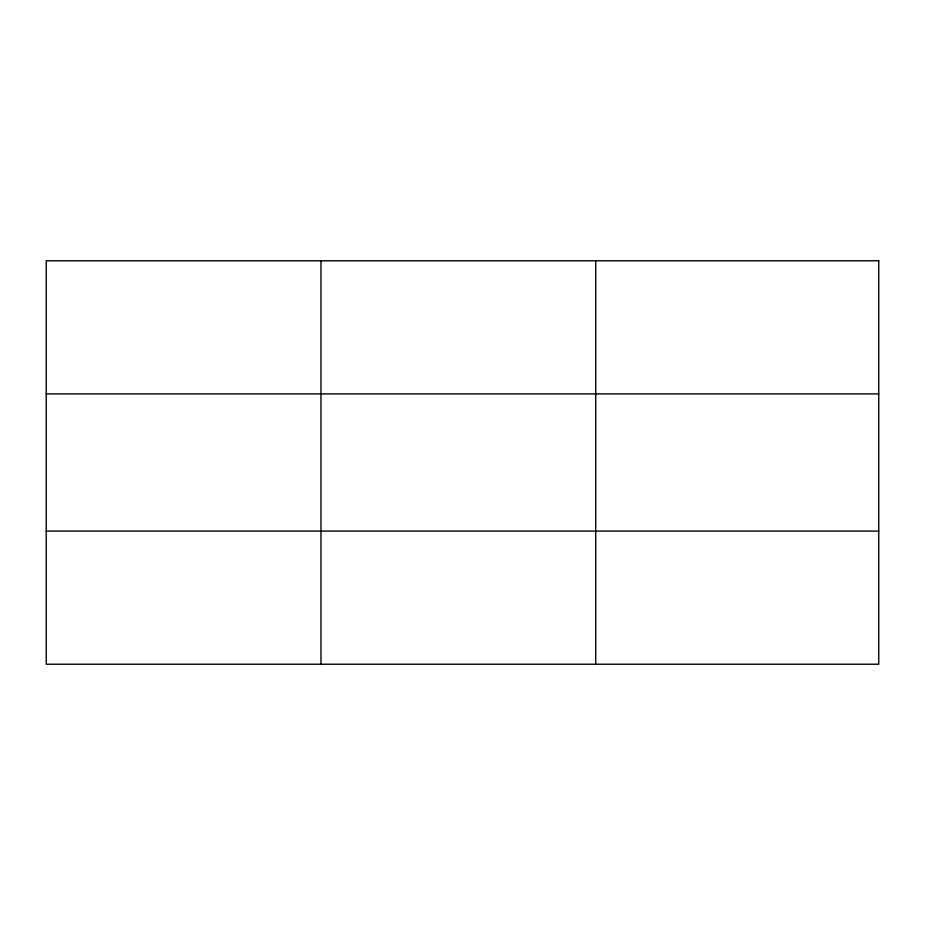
<?xml version="1.0" encoding="UTF-8"?>
<svg xmlns="http://www.w3.org/2000/svg" width="925" height="925" viewBox="0 0 925 925"><rect width="100%" height="100%" fill="white"/><g stroke="black" fill="none" stroke-linecap="round" stroke-linejoin="round"><path stroke-width="1.39" d="M320.975 664.219L320.975 260.781M595.7 664.219L595.7 260.781M46.25 393.911L878.75 393.911M46.25 531.089L878.75 531.089M878.75 260.781L878.75 664.219L46.25 664.219L46.25 260.781L878.75 260.781"/></g></svg>
